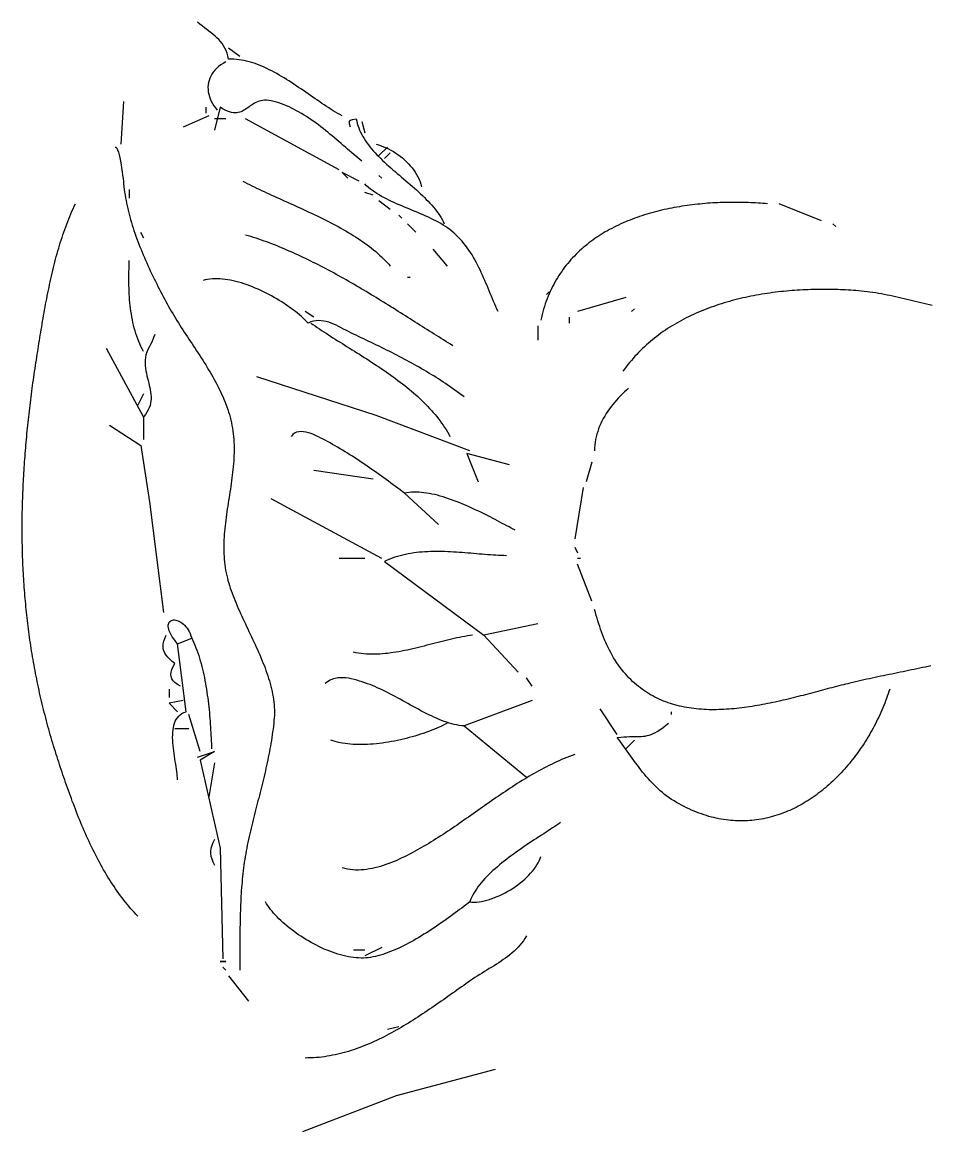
# Model space of a CAD drawing. Header units: millimetres. Extents: x 0 to 171, y 0 to 100.
# Drawn here: x 55.8 to 82.36, y 24.74 to 57.17 of the extents above; entities that cross this region are included whole.
import ezdxf

# ---------------------------------------------------------------- set-up
doc = ezdxf.new("R2010")
doc.units = ezdxf.units.MM
doc.layers.add('Gravur', color=7, linetype='CONTINUOUS')

msp = doc.modelspace()

# ---------------------------------------------------------------- linework, layer by layer
at = {"layer": 'Gravur'}
for points in [[(65.148, 54.435), (65.084, 54.47), (65.02, 54.507), (64.955, 54.545), (64.89, 54.584), (64.824, 54.625), (64.759, 54.666), (64.693, 54.709), (64.626, 54.753), (64.56, 54.798), (64.493, 54.843), (64.425, 54.889), (64.358, 54.936), (64.29, 54.983), (64.222, 55.03), (64.153, 55.078), (64.084, 55.126), (64.015, 55.173), (63.946, 55.221), (63.876, 55.268), (63.806, 55.315), (63.736, 55.362), (63.665, 55.408), (63.595, 55.454), (63.524, 55.499), (63.453, 55.543), (63.381, 55.586), (63.309, 55.628), (63.237, 55.669), (63.165, 55.709), (63.093, 55.748), (63.02, 55.784), (62.947, 55.82), (62.874, 55.854), (62.801, 55.886), (62.727, 55.916), (62.653, 55.944), (62.58, 55.97), (62.505, 55.994), (62.431, 56.016), (62.357, 56.035), (62.282, 56.052), (62.207, 56.066), (62.132, 56.077), (62.057, 56.086), (61.981, 56.092), (61.906, 56.094), (61.83, 56.094), (61.809, 56.185), (61.784, 56.269), (61.754, 56.346), (61.719, 56.418), (61.681, 56.485), (61.638, 56.548), (61.592, 56.607), (61.543, 56.662), (61.49, 56.715), (61.435, 56.766), (61.377, 56.815), (61.316, 56.864), (61.253, 56.913), (61.189, 56.961), (61.123, 57.011), (61.055, 57.063), (60.987, 57.116), (60.917, 57.172)], [(61.83, 56.426), (62.162, 56.177)], [(61.747, 56.011), (61.67, 55.969), (61.6, 55.923), (61.536, 55.875), (61.478, 55.823), (61.426, 55.77), (61.38, 55.714), (61.34, 55.656), (61.307, 55.596), (61.279, 55.534), (61.257, 55.471), (61.241, 55.407), (61.231, 55.341), (61.227, 55.275), (61.229, 55.208), (61.237, 55.14), (61.25, 55.072), (61.269, 55.003), (61.293, 54.935), (61.323, 54.867), (61.359, 54.799), (61.4, 54.732), (61.446, 54.666), (61.498, 54.601)], [(58.761, 54.85), (58.678, 53.606)], [(65.729, 53.108), (65.67, 53.156), (65.611, 53.205), (65.551, 53.255), (65.491, 53.306), (65.431, 53.358), (65.369, 53.41), (65.307, 53.464), (65.245, 53.518), (65.182, 53.572), (65.119, 53.627), (65.055, 53.681), (64.99, 53.736), (64.925, 53.791), (64.859, 53.846), (64.793, 53.901), (64.727, 53.955), (64.66, 54.009), (64.592, 54.063), (64.524, 54.115), (64.456, 54.168), (64.387, 54.219), (64.317, 54.269), (64.248, 54.318), (64.177, 54.366), (64.107, 54.413), (64.035, 54.458), (63.964, 54.502), (63.892, 54.544), (63.819, 54.584), (63.747, 54.623), (63.673, 54.66), (63.6, 54.694), (63.526, 54.727), (63.451, 54.757), (63.377, 54.785), (63.302, 54.811), (63.226, 54.834), (63.15, 54.854), (63.074, 54.871), (63.005, 54.883), (62.941, 54.889), (62.881, 54.889), (62.824, 54.884), (62.771, 54.874), (62.721, 54.861), (62.673, 54.844), (62.628, 54.824), (62.585, 54.801), (62.544, 54.777), (62.504, 54.751), (62.465, 54.725), (62.427, 54.698), (62.39, 54.671), (62.352, 54.645), (62.315, 54.62), (62.277, 54.597), (62.238, 54.576), (62.197, 54.557), (62.156, 54.542), (62.112, 54.531), (62.066, 54.524), (62.018, 54.522), (61.967, 54.525), (61.912, 54.534), (61.854, 54.549), (61.793, 54.571), (61.727, 54.601), (61.656, 54.638), (61.581, 54.684), (61.415, 54.02)], [(61.166, 54.684), (61.166, 54.518)], [(61.249, 54.435), (60.503, 54.103)], [(61.747, 54.352), (61.415, 54.352)], [(65.065, 52.859), (62.328, 54.352)], [(65.397, 54.103), (65.367, 54.204), (65.363, 54.267), (65.391, 54.305), (65.456, 54.33), (65.563, 54.352), (65.576, 54.284), (65.592, 54.216), (65.612, 54.149), (65.635, 54.084), (65.661, 54.019), (65.689, 53.955), (65.721, 53.892), (65.755, 53.83), (65.792, 53.768), (65.832, 53.708), (65.873, 53.648), (65.917, 53.588), (65.963, 53.529), (66.011, 53.471), (66.061, 53.414), (66.112, 53.357), (66.166, 53.3), (66.22, 53.244), (66.276, 53.188), (66.333, 53.133), (66.392, 53.077), (66.451, 53.023), (66.511, 52.968), (66.572, 52.914), (66.634, 52.86), (66.696, 52.806), (66.759, 52.752), (66.822, 52.699), (66.885, 52.645), (66.948, 52.591), (67.011, 52.538), (67.074, 52.484), (67.136, 52.43), (67.198, 52.377), (67.26, 52.322), (67.32, 52.268), (67.38, 52.214), (67.439, 52.159), (67.498, 52.104), (67.554, 52.049), (67.61, 51.993), (67.664, 51.937), (67.717, 51.88), (67.768, 51.823), (67.817, 51.766), (67.865, 51.708), (67.91, 51.649), (67.954, 51.59), (67.995, 51.53), (68.033, 51.469), (68.07, 51.408), (68.103, 51.346), (68.134, 51.283)], [(65.729, 54.269), (65.811, 53.937)], [(58.512, 53.523), (58.536, 53.516), (58.56, 53.487), (58.584, 53.438), (58.606, 53.374), (58.628, 53.295), (58.649, 53.206), (58.668, 53.109), (58.686, 53.007), (58.703, 52.903), (58.718, 52.799), (58.732, 52.698), (58.743, 52.604), (58.753, 52.518), (58.761, 52.444), (58.769, 52.364), (58.779, 52.284), (58.79, 52.204), (58.802, 52.123), (58.816, 52.043), (58.831, 51.963), (58.847, 51.882), (58.864, 51.802), (58.882, 51.722), (58.901, 51.641), (58.921, 51.561), (58.943, 51.481), (58.965, 51.401), (58.988, 51.321), (59.013, 51.24), (59.038, 51.161), (59.064, 51.081), (59.091, 51.001), (59.118, 50.921), (59.147, 50.842), (59.176, 50.763), (59.206, 50.684), (59.237, 50.605), (59.269, 50.526), (59.301, 50.447), (59.333, 50.369), (59.367, 50.291), (59.401, 50.213), (59.435, 50.135), (59.47, 50.058), (59.506, 49.981), (59.541, 49.904), (59.578, 49.828), (59.615, 49.751), (59.652, 49.675), (59.689, 49.6), (59.727, 49.525), (59.765, 49.45), (59.803, 49.375), (59.842, 49.301), (59.881, 49.228), (59.919, 49.154), (59.959, 49.082), (59.998, 49.009), (60.037, 48.937), (60.076, 48.866), (60.116, 48.795), (60.155, 48.725), (60.195, 48.656), (60.235, 48.587), (60.276, 48.518), (60.318, 48.45), (60.361, 48.381), (60.404, 48.313), (60.447, 48.245), (60.491, 48.176), (60.535, 48.108), (60.58, 48.04), (60.625, 47.972), (60.669, 47.905), (60.715, 47.837), (60.76, 47.769), (60.805, 47.701), (60.85, 47.633), (60.895, 47.564), (60.94, 47.496), (60.985, 47.428), (61.029, 47.359), (61.073, 47.291), (61.117, 47.222), (61.16, 47.153), (61.203, 47.083), (61.245, 47.014), (61.287, 46.944), (61.328, 46.874), (61.368, 46.804), (61.408, 46.733), (61.447, 46.662), (61.485, 46.591), (61.522, 46.519), (61.558, 46.447), (61.593, 46.375), (61.627, 46.302), (61.659, 46.229), (61.691, 46.155), (61.721, 46.081), (61.75, 46.006), (61.778, 45.93), (61.804, 45.855), (61.829, 45.778), (61.852, 45.701), (61.873, 45.624), (61.893, 45.545), (61.912, 45.466), (61.928, 45.387), (61.943, 45.307), (61.955, 45.226), (61.966, 45.144), (61.975, 45.062), (61.982, 44.979), (61.987, 44.9), (61.99, 44.821), (61.991, 44.741), (61.991, 44.662), (61.99, 44.582), (61.987, 44.501), (61.983, 44.421), (61.978, 44.34), (61.971, 44.259), (61.964, 44.178), (61.956, 44.096), (61.947, 44.015), (61.937, 43.933), (61.927, 43.851), (61.916, 43.769), (61.905, 43.687), (61.893, 43.605), (61.881, 43.522), (61.868, 43.44), (61.855, 43.358), (61.843, 43.275), (61.83, 43.192), (61.817, 43.11), (61.805, 43.027), (61.792, 42.945), (61.78, 42.862), (61.769, 42.779), (61.758, 42.697), (61.747, 42.614), (61.737, 42.532), (61.728, 42.45), (61.719, 42.367), (61.712, 42.285), (61.705, 42.203), (61.699, 42.121), (61.695, 42.04), (61.691, 41.958), (61.689, 41.877), (61.689, 41.795), (61.69, 41.714), (61.692, 41.634), (61.696, 41.553), (61.701, 41.473), (61.709, 41.393), (61.718, 41.313), (61.729, 41.234), (61.742, 41.155), (61.757, 41.076), (61.775, 40.997), (61.793, 40.924), (61.812, 40.851), (61.834, 40.778), (61.856, 40.704), (61.88, 40.631), (61.905, 40.557), (61.932, 40.483), (61.96, 40.409), (61.989, 40.335), (62.018, 40.261), (62.049, 40.187), (62.081, 40.112), (62.113, 40.038), (62.146, 39.963), (62.179, 39.888), (62.214, 39.813), (62.248, 39.738), (62.283, 39.663), (62.319, 39.588), (62.354, 39.513), (62.39, 39.438), (62.426, 39.362), (62.462, 39.287), (62.498, 39.211), (62.533, 39.135), (62.569, 39.06), (62.604, 38.984), (62.639, 38.908), (62.673, 38.832), (62.707, 38.756), (62.74, 38.68), (62.773, 38.604), (62.804, 38.528), (62.835, 38.451), (62.866, 38.375), (62.895, 38.299), (62.923, 38.222), (62.95, 38.146), (62.976, 38.07), (63, 37.993), (63.023, 37.917), (63.045, 37.84), (63.065, 37.763), (63.084, 37.687), (63.101, 37.61), (63.116, 37.534), (63.13, 37.457), (63.141, 37.38), (63.151, 37.304), (63.158, 37.227), (63.164, 37.15), (63.167, 37.074), (63.168, 36.997), (63.167, 36.92), (63.163, 36.844), (63.157, 36.767), (63.148, 36.681), (63.139, 36.596), (63.129, 36.511), (63.118, 36.427), (63.106, 36.343), (63.094, 36.26), (63.081, 36.177), (63.067, 36.094), (63.053, 36.012), (63.038, 35.931), (63.023, 35.849), (63.008, 35.768), (62.991, 35.687), (62.975, 35.607), (62.958, 35.527), (62.94, 35.447), (62.922, 35.367), (62.904, 35.287), (62.886, 35.208), (62.867, 35.128), (62.848, 35.049), (62.829, 34.97), (62.809, 34.891), (62.789, 34.812), (62.769, 34.733), (62.749, 34.653), (62.729, 34.574), (62.709, 34.495), (62.688, 34.416), (62.668, 34.336), (62.648, 34.257), (62.627, 34.177), (62.607, 34.097), (62.587, 34.017), (62.566, 33.937), (62.546, 33.856), (62.526, 33.775), (62.506, 33.694), (62.487, 33.613), (62.467, 33.531), (62.448, 33.449), (62.429, 33.366), (62.411, 33.283), (62.392, 33.2), (62.375, 33.116), (62.359, 33.033), (62.343, 32.95), (62.329, 32.867), (62.315, 32.784), (62.302, 32.7), (62.289, 32.617), (62.278, 32.534), (62.267, 32.452), (62.257, 32.369), (62.247, 32.286), (62.238, 32.203), (62.23, 32.12), (62.222, 32.038), (62.215, 31.955), (62.208, 31.872), (62.202, 31.789), (62.197, 31.707), (62.192, 31.624), (62.187, 31.541), (62.183, 31.459), (62.18, 31.376), (62.176, 31.293), (62.173, 31.211), (62.171, 31.128), (62.169, 31.045), (62.167, 30.963), (62.165, 30.88), (62.164, 30.797), (62.163, 30.714), (62.162, 30.631), (62.161, 30.549), (62.161, 30.466), (62.16, 30.383), (62.16, 30.3), (62.16, 30.217), (62.16, 30.134), (62.161, 30.051), (62.161, 29.968), (62.161, 29.884), (62.161, 29.801), (62.161, 29.718), (62.162, 29.634), (62.162, 29.551), (62.162, 29.467)], [(66.143, 53.606), (66.216, 53.585), (66.289, 53.56), (66.362, 53.533), (66.434, 53.502), (66.506, 53.467), (66.577, 53.43), (66.647, 53.39), (66.715, 53.347), (66.782, 53.302), (66.848, 53.253), (66.911, 53.203), (66.972, 53.149), (67.032, 53.094), (67.088, 53.036), (67.142, 52.976), (67.193, 52.915), (67.241, 52.851), (67.285, 52.786), (67.326, 52.718), (67.363, 52.65), (67.397, 52.58), (67.426, 52.508), (67.45, 52.435), (67.47, 52.361)], [(66.475, 53.523), (66.226, 53.274)], [(66.558, 53.357), (66.392, 53.191)], [(65.646, 52.527), (65.148, 52.776), (65.314, 52.61)], [(66.309, 52.61), (66.226, 52.693)], [(58.927, 52.278), (58.927, 52.03)], [(62.245, 52.527), (62.309, 52.493), (62.375, 52.459), (62.443, 52.425), (62.511, 52.391), (62.58, 52.357), (62.65, 52.323), (62.721, 52.289), (62.793, 52.255), (62.865, 52.221), (62.939, 52.187), (63.013, 52.153), (63.088, 52.119), (63.163, 52.084), (63.239, 52.05), (63.316, 52.016), (63.393, 51.981), (63.47, 51.946), (63.548, 51.911), (63.626, 51.876), (63.705, 51.841), (63.783, 51.805), (63.862, 51.77), (63.941, 51.734), (64.02, 51.697), (64.099, 51.661), (64.178, 51.624), (64.257, 51.587), (64.336, 51.55), (64.415, 51.512), (64.494, 51.474), (64.572, 51.435), (64.65, 51.396), (64.727, 51.357), (64.804, 51.318), (64.881, 51.278), (64.957, 51.237), (65.033, 51.196), (65.108, 51.155), (65.183, 51.113), (65.256, 51.07), (65.329, 51.028), (65.402, 50.984), (65.473, 50.94), (65.543, 50.896), (65.613, 50.851), (65.682, 50.805), (65.749, 50.759), (65.815, 50.712), (65.881, 50.664), (65.945, 50.616), (66.008, 50.567), (66.069, 50.518), (66.13, 50.467), (66.188, 50.416), (66.246, 50.365), (66.302, 50.312), (66.356, 50.259), (66.409, 50.205), (66.461, 50.151), (66.51, 50.095), (66.558, 50.039)], [(69.71, 48.712), (69.676, 48.785), (69.643, 48.86), (69.61, 48.935), (69.577, 49.011), (69.545, 49.087), (69.513, 49.164), (69.481, 49.24), (69.449, 49.317), (69.417, 49.395), (69.385, 49.472), (69.353, 49.549), (69.32, 49.626), (69.286, 49.703), (69.253, 49.779), (69.218, 49.855), (69.182, 49.931), (69.146, 50.006), (69.108, 50.08), (69.07, 50.154), (69.03, 50.227), (68.989, 50.299), (68.947, 50.37), (68.902, 50.44), (68.857, 50.509), (68.809, 50.576), (68.76, 50.643), (68.709, 50.708), (68.656, 50.771), (68.601, 50.833), (68.543, 50.893), (68.483, 50.952), (68.421, 51.009), (68.356, 51.064), (68.296, 51.111), (68.233, 51.157), (68.169, 51.201), (68.102, 51.243), (68.034, 51.284), (67.964, 51.323), (67.893, 51.362), (67.82, 51.399), (67.746, 51.435), (67.672, 51.471), (67.596, 51.505), (67.519, 51.539), (67.442, 51.572), (67.365, 51.605), (67.287, 51.638), (67.208, 51.67), (67.13, 51.703), (67.052, 51.735), (66.974, 51.767), (66.896, 51.8), (66.819, 51.833), (66.742, 51.866), (66.666, 51.9), (66.591, 51.935), (66.517, 51.97), (66.444, 52.007), (66.373, 52.044), (66.303, 52.082), (66.234, 52.122), (66.168, 52.163), (66.103, 52.206), (66.04, 52.25), (65.979, 52.296), (65.921, 52.343), (65.865, 52.393), (65.811, 52.444)], [(66.06, 52.113), (65.811, 52.195)], [(66.558, 51.698), (66.226, 51.947)], [(77.59, 51.864), (77.521, 51.87), (77.45, 51.875), (77.38, 51.88), (77.309, 51.885), (77.238, 51.889), (77.166, 51.893), (77.094, 51.896), (77.022, 51.899), (76.949, 51.901), (76.876, 51.903), (76.803, 51.905), (76.729, 51.906), (76.656, 51.906), (76.582, 51.906), (76.508, 51.906), (76.434, 51.905), (76.359, 51.903), (76.284, 51.901), (76.21, 51.899), (76.135, 51.896), (76.06, 51.892), (75.985, 51.888), (75.91, 51.883), (75.835, 51.878), (75.759, 51.872), (75.684, 51.866), (75.609, 51.858), (75.534, 51.851), (75.459, 51.843), (75.383, 51.834), (75.308, 51.824), (75.233, 51.814), (75.158, 51.803), (75.083, 51.792), (75.009, 51.78), (74.934, 51.767), (74.86, 51.754), (74.786, 51.74), (74.712, 51.725), (74.638, 51.709), (74.564, 51.693), (74.491, 51.676), (74.418, 51.659), (74.345, 51.641), (74.272, 51.622), (74.2, 51.602), (74.128, 51.581), (74.056, 51.56), (73.985, 51.538), (73.914, 51.515), (73.844, 51.492), (73.774, 51.468), (73.704, 51.442), (73.635, 51.417), (73.566, 51.39), (73.498, 51.362), (73.43, 51.334), (73.362, 51.305), (73.296, 51.275), (73.229, 51.244), (73.164, 51.212), (73.098, 51.18), (73.034, 51.146), (72.97, 51.112), (72.906, 51.077), (72.844, 51.041), (72.781, 51.004), (72.72, 50.966), (72.659, 50.927), (72.599, 50.888), (72.54, 50.847), (72.481, 50.806), (72.423, 50.763), (72.366, 50.72), (72.31, 50.675), (72.254, 50.63), (72.2, 50.584), (72.146, 50.537), (72.093, 50.488), (72.04, 50.439), (71.989, 50.389), (71.939, 50.338), (71.889, 50.285), (71.84, 50.232), (71.793, 50.178), (71.746, 50.122), (71.7, 50.066), (71.655, 50.009), (71.612, 49.95), (71.569, 49.89), (71.527, 49.83), (71.487, 49.768), (71.447, 49.705), (71.409, 49.641), (71.371, 49.576), (71.335, 49.51), (71.3, 49.443), (71.266, 49.374), (71.233, 49.305), (71.202, 49.234), (71.171, 49.162), (71.142, 49.089), (71.114, 49.015), (71.087, 48.94), (71.062, 48.863), (71.038, 48.786), (71.015, 48.707), (70.993, 48.627), (70.973, 48.545), (70.954, 48.463)], [(59.176, 31.043), (59.122, 31.098), (59.069, 31.155), (59.016, 31.212), (58.965, 31.27), (58.913, 31.33), (58.863, 31.39), (58.813, 31.451), (58.764, 31.514), (58.715, 31.577), (58.667, 31.641), (58.619, 31.706), (58.572, 31.772), (58.526, 31.838), (58.48, 31.906), (58.435, 31.974), (58.391, 32.043), (58.346, 32.113), (58.303, 32.183), (58.26, 32.254), (58.218, 32.325), (58.176, 32.398), (58.135, 32.471), (58.094, 32.544), (58.053, 32.618), (58.014, 32.692), (57.975, 32.767), (57.936, 32.842), (57.898, 32.918), (57.86, 32.994), (57.823, 33.071), (57.786, 33.147), (57.75, 33.225), (57.714, 33.302), (57.679, 33.38), (57.644, 33.457), (57.61, 33.536), (57.576, 33.614), (57.542, 33.692), (57.509, 33.771), (57.477, 33.85), (57.445, 33.928), (57.413, 34.007), (57.382, 34.086), (57.351, 34.165), (57.321, 34.244), (57.291, 34.322), (57.261, 34.401), (57.232, 34.479), (57.203, 34.558), (57.174, 34.636), (57.146, 34.714), (57.119, 34.792), (57.092, 34.869), (57.065, 34.947), (57.038, 35.024), (57.012, 35.1), (56.986, 35.177), (56.96, 35.253), (56.935, 35.328), (56.91, 35.403), (56.886, 35.478), (56.862, 35.552), (56.838, 35.626), (56.814, 35.699), (56.791, 35.771), (56.765, 35.853), (56.74, 35.935), (56.714, 36.017), (56.69, 36.099), (56.665, 36.181), (56.641, 36.263), (56.617, 36.345), (56.594, 36.426), (56.571, 36.508), (56.548, 36.59), (56.526, 36.672), (56.504, 36.753), (56.483, 36.835), (56.462, 36.916), (56.441, 36.998), (56.42, 37.08), (56.4, 37.161), (56.381, 37.243), (56.361, 37.324), (56.342, 37.406), (56.324, 37.487), (56.305, 37.568), (56.287, 37.65), (56.27, 37.731), (56.253, 37.813), (56.236, 37.894), (56.219, 37.975), (56.203, 38.057), (56.187, 38.138), (56.171, 38.219), (56.156, 38.3), (56.141, 38.382), (56.127, 38.463), (56.113, 38.544), (56.099, 38.625), (56.085, 38.707), (56.072, 38.788), (56.059, 38.869), (56.047, 38.95), (56.035, 39.031), (56.023, 39.113), (56.011, 39.194), (56, 39.275), (55.989, 39.356), (55.978, 39.437), (55.968, 39.518), (55.958, 39.6), (55.948, 39.681), (55.939, 39.762), (55.93, 39.843), (55.921, 39.924), (55.913, 40.005), (55.905, 40.086), (55.897, 40.167), (55.889, 40.249), (55.882, 40.33), (55.875, 40.411), (55.869, 40.492), (55.862, 40.573), (55.856, 40.654), (55.85, 40.735), (55.845, 40.817), (55.84, 40.898), (55.835, 40.979), (55.83, 41.06), (55.826, 41.141), (55.822, 41.223), (55.818, 41.304), (55.815, 41.385), (55.812, 41.466), (55.809, 41.547), (55.806, 41.629), (55.804, 41.71), (55.802, 41.791), (55.8, 41.873), (55.799, 41.954), (55.797, 42.035), (55.796, 42.116), (55.796, 42.198), (55.795, 42.279), (55.795, 42.361), (55.795, 42.442), (55.795, 42.523), (55.796, 42.605), (55.797, 42.686), (55.798, 42.768), (55.799, 42.849), (55.801, 42.931), (55.803, 43.012), (55.805, 43.094), (55.807, 43.176), (55.81, 43.257), (55.813, 43.339), (55.816, 43.42), (55.819, 43.502), (55.823, 43.584), (55.827, 43.666), (55.831, 43.747), (55.835, 43.829), (55.84, 43.911), (55.844, 43.993), (55.849, 44.075), (55.855, 44.157), (55.86, 44.239), (55.866, 44.321), (55.872, 44.403), (55.878, 44.485), (55.884, 44.567), (55.891, 44.649), (55.898, 44.731), (55.905, 44.814), (55.912, 44.896), (55.919, 44.978), (55.927, 45.06), (55.935, 45.143), (55.943, 45.225), (55.951, 45.308), (55.96, 45.39), (55.968, 45.473), (55.977, 45.555), (55.987, 45.638), (55.996, 45.72), (56.005, 45.803), (56.015, 45.886), (56.025, 45.969), (56.035, 46.051), (56.046, 46.134), (56.056, 46.217), (56.067, 46.3), (56.078, 46.383), (56.089, 46.466), (56.1, 46.549), (56.111, 46.633), (56.123, 46.716), (56.135, 46.799), (56.147, 46.883), (56.159, 46.966), (56.171, 47.049), (56.184, 47.133), (56.197, 47.216), (56.21, 47.3), (56.223, 47.384), (56.236, 47.467), (56.248, 47.546), (56.261, 47.625), (56.274, 47.704), (56.286, 47.784), (56.299, 47.864), (56.312, 47.944), (56.325, 48.025), (56.338, 48.106), (56.352, 48.187), (56.365, 48.269), (56.379, 48.35), (56.393, 48.432), (56.407, 48.514), (56.421, 48.596), (56.436, 48.679), (56.45, 48.761), (56.465, 48.843), (56.481, 48.926), (56.496, 49.009), (56.512, 49.091), (56.528, 49.174), (56.545, 49.257), (56.561, 49.34), (56.579, 49.422), (56.596, 49.505), (56.614, 49.587), (56.632, 49.67), (56.651, 49.752), (56.67, 49.834), (56.689, 49.916), (56.709, 49.998), (56.73, 50.08), (56.75, 50.162), (56.772, 50.243), (56.793, 50.324), (56.816, 50.405), (56.839, 50.485), (56.862, 50.565), (56.886, 50.645), (56.91, 50.725), (56.935, 50.804), (56.961, 50.883), (56.987, 50.961), (57.013, 51.039), (57.041, 51.117), (57.069, 51.194), (57.097, 51.27), (57.127, 51.346), (57.156, 51.422), (57.187, 51.497), (57.218, 51.572), (57.25, 51.645), (57.283, 51.719), (57.316, 51.792), (57.351, 51.864)], [(79.166, 51.366), (77.922, 51.864)], [(66.89, 51.449), (66.807, 51.532)], [(67.305, 51.034), (67.056, 51.283)], [(79.581, 51.2), (79.498, 51.283)], [(59.258, 51.034), (59.341, 50.868)], [(68.383, 47.716), (68.315, 47.758), (68.247, 47.8), (68.179, 47.843), (68.111, 47.885), (68.043, 47.928), (67.974, 47.971), (67.906, 48.014), (67.837, 48.058), (67.768, 48.101), (67.699, 48.145), (67.63, 48.189), (67.56, 48.233), (67.491, 48.277), (67.421, 48.321), (67.351, 48.365), (67.281, 48.409), (67.211, 48.454), (67.141, 48.498), (67.071, 48.543), (67, 48.587), (66.93, 48.632), (66.859, 48.677), (66.788, 48.721), (66.717, 48.766), (66.646, 48.81), (66.575, 48.855), (66.504, 48.899), (66.432, 48.944), (66.36, 48.988), (66.289, 49.032), (66.217, 49.077), (66.145, 49.121), (66.073, 49.165), (66, 49.208), (65.928, 49.252), (65.856, 49.296), (65.783, 49.339), (65.71, 49.382), (65.637, 49.425), (65.564, 49.468), (65.491, 49.511), (65.418, 49.553), (65.345, 49.595), (65.271, 49.637), (65.198, 49.678), (65.124, 49.72), (65.05, 49.761), (64.976, 49.802), (64.902, 49.842), (64.828, 49.882), (64.754, 49.922), (64.68, 49.961), (64.605, 50.001), (64.531, 50.039), (64.456, 50.078), (64.381, 50.116), (64.307, 50.153), (64.232, 50.19), (64.157, 50.227), (64.082, 50.263), (64.006, 50.299), (63.931, 50.335), (63.856, 50.37), (63.78, 50.404), (63.704, 50.438), (63.629, 50.472), (63.553, 50.504), (63.477, 50.537), (63.401, 50.569), (63.325, 50.6), (63.249, 50.631), (63.172, 50.661), (63.096, 50.69), (63.02, 50.719), (62.943, 50.748), (62.866, 50.776), (62.79, 50.803), (62.713, 50.829), (62.636, 50.855), (62.559, 50.88), (62.482, 50.904), (62.405, 50.928), (62.328, 50.951)], [(67.802, 50.536), (68.217, 50.039)], [(59.341, 47.55), (59.303, 47.622), (59.267, 47.695), (59.234, 47.768), (59.202, 47.843), (59.172, 47.919), (59.145, 47.996), (59.119, 48.074), (59.095, 48.153), (59.073, 48.233), (59.052, 48.313), (59.034, 48.394), (59.017, 48.475), (59.001, 48.557), (58.987, 48.64), (58.975, 48.722), (58.963, 48.806), (58.953, 48.889), (58.945, 48.972), (58.937, 49.056), (58.931, 49.14), (58.926, 49.224), (58.922, 49.307), (58.919, 49.391), (58.916, 49.474), (58.915, 49.557), (58.914, 49.64), (58.914, 49.722), (58.915, 49.804), (58.916, 49.886), (58.918, 49.967), (58.921, 50.047), (58.924, 50.126), (58.927, 50.205)], [(68.715, 46.223), (68.648, 46.273), (68.582, 46.323), (68.515, 46.372), (68.447, 46.42), (68.379, 46.468), (68.311, 46.515), (68.243, 46.562), (68.174, 46.608), (68.105, 46.654), (68.036, 46.699), (67.966, 46.744), (67.896, 46.788), (67.826, 46.832), (67.756, 46.875), (67.685, 46.918), (67.614, 46.96), (67.543, 47.002), (67.472, 47.044), (67.4, 47.085), (67.328, 47.125), (67.256, 47.166), (67.184, 47.206), (67.111, 47.245), (67.038, 47.285), (66.965, 47.324), (66.892, 47.362), (66.819, 47.401), (66.746, 47.439), (66.672, 47.477), (66.598, 47.514), (66.524, 47.552), (66.45, 47.589), (66.376, 47.626), (66.302, 47.662), (66.228, 47.699), (66.153, 47.735), (66.079, 47.771), (66.004, 47.807), (65.929, 47.843), (65.855, 47.878), (65.78, 47.914), (65.705, 47.949), (65.63, 47.985), (65.555, 48.02), (65.48, 48.055), (65.406, 48.091), (65.333, 48.128), (65.261, 48.166), (65.189, 48.204), (65.118, 48.242), (65.046, 48.279), (64.975, 48.314), (64.904, 48.347), (64.832, 48.376), (64.76, 48.402), (64.687, 48.422), (64.614, 48.438), (64.54, 48.447), (64.465, 48.45), (64.389, 48.445), (64.311, 48.432), (64.233, 48.411), (64.153, 48.38), (64.108, 48.426), (64.061, 48.473), (64.011, 48.52), (63.958, 48.568), (63.903, 48.616), (63.845, 48.664), (63.786, 48.712), (63.724, 48.76), (63.659, 48.808), (63.593, 48.855), (63.526, 48.902), (63.456, 48.949), (63.385, 48.995), (63.312, 49.04), (63.238, 49.085), (63.163, 49.128), (63.087, 49.171), (63.009, 49.213), (62.931, 49.253), (62.852, 49.293), (62.772, 49.331), (62.692, 49.367), (62.611, 49.402), (62.53, 49.435), (62.449, 49.467), (62.368, 49.497), (62.287, 49.524), (62.205, 49.55), (62.124, 49.574), (62.044, 49.595), (61.964, 49.614), (61.884, 49.63), (61.806, 49.644), (61.728, 49.656), (61.651, 49.665), (61.575, 49.67), (61.5, 49.673), (61.427, 49.673), (61.355, 49.67), (61.284, 49.664), (61.216, 49.654), (61.149, 49.641), (61.083, 49.624)], [(67.139, 49.707), (67.056, 49.707)], [(82.402, 48.891), (82.32, 48.91), (82.237, 48.929), (82.155, 48.949), (82.072, 48.968), (81.99, 48.988), (81.907, 49.008), (81.825, 49.028), (81.742, 49.047), (81.66, 49.067), (81.577, 49.087), (81.494, 49.106), (81.412, 49.125), (81.329, 49.143), (81.246, 49.161), (81.163, 49.179), (81.08, 49.196), (80.997, 49.212), (80.914, 49.228), (80.831, 49.243), (80.748, 49.257), (80.664, 49.27), (80.58, 49.282), (80.497, 49.293), (80.413, 49.303), (80.329, 49.312), (80.245, 49.32), (80.17, 49.326), (80.095, 49.331), (80.02, 49.336), (79.945, 49.341), (79.869, 49.345), (79.792, 49.349), (79.716, 49.352), (79.639, 49.355), (79.562, 49.357), (79.484, 49.359), (79.406, 49.361), (79.328, 49.362), (79.25, 49.362), (79.171, 49.362), (79.093, 49.361), (79.014, 49.36), (78.935, 49.359), (78.855, 49.357), (78.776, 49.354), (78.696, 49.351), (78.617, 49.347), (78.537, 49.343), (78.457, 49.338), (78.377, 49.332), (78.297, 49.326), (78.217, 49.32), (78.136, 49.313), (78.056, 49.305), (77.976, 49.296), (77.896, 49.287), (77.816, 49.278), (77.736, 49.267), (77.656, 49.256), (77.576, 49.245), (77.496, 49.233), (77.416, 49.22), (77.336, 49.206), (77.257, 49.192), (77.177, 49.177), (77.098, 49.162), (77.019, 49.145), (76.94, 49.128), (76.861, 49.111), (76.783, 49.092), (76.704, 49.073), (76.626, 49.053), (76.549, 49.033), (76.471, 49.011), (76.394, 48.989), (76.317, 48.966), (76.24, 48.943), (76.164, 48.918), (76.088, 48.893), (76.013, 48.867), (75.937, 48.84), (75.863, 48.813), (75.788, 48.785), (75.714, 48.755), (75.641, 48.725), (75.568, 48.695), (75.495, 48.663), (75.423, 48.63), (75.351, 48.597), (75.28, 48.563), (75.209, 48.528), (75.139, 48.492), (75.07, 48.455), (75.001, 48.417), (74.932, 48.378), (74.865, 48.339), (74.797, 48.298), (74.731, 48.257), (74.665, 48.215), (74.6, 48.171), (74.535, 48.127), (74.471, 48.082), (74.408, 48.036), (74.346, 47.989), (74.284, 47.941), (74.223, 47.892), (74.163, 47.842), (74.103, 47.791), (74.044, 47.739), (73.987, 47.686), (73.929, 47.632), (73.873, 47.577), (73.818, 47.521), (73.763, 47.464), (73.71, 47.406), (73.657, 47.347), (73.605, 47.287), (73.554, 47.225), (73.504, 47.163), (73.455, 47.1), (73.407, 47.035), (73.36, 46.97)], [(71.203, 49.292), (71.12, 49.209)], [(73.443, 49.126), (72.033, 48.712)], [(64.318, 48.546), (64.07, 48.712)], [(73.692, 48.795), (73.609, 48.712)], [(64.235, 48.38), (64.296, 48.337), (64.358, 48.294), (64.421, 48.251), (64.484, 48.208), (64.549, 48.165), (64.614, 48.122), (64.68, 48.079), (64.746, 48.036), (64.813, 47.993), (64.881, 47.95), (64.949, 47.906), (65.018, 47.863), (65.087, 47.819), (65.157, 47.776), (65.227, 47.732), (65.297, 47.688), (65.368, 47.644), (65.439, 47.599), (65.51, 47.555), (65.581, 47.51), (65.652, 47.465), (65.724, 47.42), (65.796, 47.374), (65.867, 47.328), (65.939, 47.282), (66.01, 47.236), (66.082, 47.189), (66.153, 47.142), (66.224, 47.095), (66.295, 47.047), (66.365, 46.999), (66.435, 46.951), (66.505, 46.902), (66.574, 46.853), (66.643, 46.803), (66.712, 46.753), (66.78, 46.703), (66.847, 46.652), (66.914, 46.601), (66.98, 46.549), (67.046, 46.496), (67.11, 46.444), (67.174, 46.39), (67.237, 46.337), (67.299, 46.282), (67.361, 46.227), (67.421, 46.172), (67.481, 46.116), (67.539, 46.059), (67.596, 46.002), (67.653, 45.944), (67.708, 45.885), (67.761, 45.826), (67.814, 45.766), (67.865, 45.706), (67.915, 45.645), (67.964, 45.583), (68.011, 45.52), (68.057, 45.457), (68.102, 45.393), (68.145, 45.328), (68.186, 45.263), (68.226, 45.197), (68.264, 45.13), (68.3, 45.062)], [(71.784, 48.546), (71.784, 48.38)], [(59.673, 48.048), (59.648, 47.971), (59.617, 47.896), (59.581, 47.822), (59.544, 47.749), (59.506, 47.676), (59.471, 47.602), (59.439, 47.528), (59.414, 47.452), (59.396, 47.374), (59.389, 47.294), (59.39, 47.214), (59.394, 47.135), (59.403, 47.058), (59.414, 46.982), (59.428, 46.909), (59.443, 46.836), (59.46, 46.765), (59.477, 46.695), (59.494, 46.626), (59.511, 46.558), (59.526, 46.49), (59.539, 46.424), (59.55, 46.358), (59.558, 46.293), (59.562, 46.228), (59.563, 46.163), (59.558, 46.098), (59.548, 46.034), (59.532, 45.969), (59.509, 45.905), (59.48, 45.84), (59.442, 45.775), (59.396, 45.709), (59.341, 45.642), (58.263, 47.633)], [(70.871, 48.297), (70.871, 47.882)], [(68.881, 44.647), (66.143, 45.678), (62.659, 46.804)], [(73.526, 46.472), (73.465, 46.419), (73.405, 46.364), (73.345, 46.307), (73.287, 46.249), (73.229, 46.189), (73.173, 46.128), (73.118, 46.065), (73.065, 46.001), (73.013, 45.935), (72.963, 45.868), (72.915, 45.8), (72.87, 45.731), (72.826, 45.66), (72.785, 45.588), (72.746, 45.515), (72.71, 45.441), (72.677, 45.365), (72.647, 45.289), (72.62, 45.212), (72.596, 45.134), (72.575, 45.054), (72.559, 44.975), (72.546, 44.894), (72.537, 44.812), (72.531, 44.73), (72.53, 44.647)], [(59.341, 46.306), (59.176, 45.974)], [(59.341, 45.642), (59.341, 44.979)], [(58.346, 45.394), (59.264, 44.802), (59.521, 43.154), (59.922, 39.919)], [(66.973, 43.403), (66.908, 43.453), (66.842, 43.503), (66.776, 43.553), (66.709, 43.603), (66.642, 43.653), (66.574, 43.703), (66.506, 43.753), (66.438, 43.803), (66.369, 43.854), (66.3, 43.903), (66.231, 43.953), (66.161, 44.003), (66.091, 44.052), (66.021, 44.101), (65.95, 44.15), (65.879, 44.199), (65.808, 44.247), (65.737, 44.295), (65.666, 44.343), (65.594, 44.39), (65.522, 44.436), (65.45, 44.483), (65.378, 44.528), (65.305, 44.574), (65.233, 44.618), (65.16, 44.662), (65.087, 44.706), (65.015, 44.749), (64.942, 44.791), (64.869, 44.832), (64.796, 44.873), (64.723, 44.913), (64.65, 44.952), (64.591, 44.984), (64.527, 45.017), (64.46, 45.051), (64.389, 45.085), (64.316, 45.117), (64.242, 45.147), (64.167, 45.171), (64.093, 45.191), (64.019, 45.203), (63.948, 45.207), (63.88, 45.202), (63.816, 45.186), (63.757, 45.158), (63.703, 45.117), (63.655, 45.062)], [(70.042, 44.232), (68.798, 44.564), (69.129, 43.735)], [(72.447, 44.315), (72.282, 43.735)], [(66.06, 43.818), (64.318, 44.066)], [(72.199, 43.569), (71.95, 42.076)], [(66.309, 41.495), (63.074, 43.237)], [(70.208, 42.324), (70.15, 42.355), (70.091, 42.386), (70.029, 42.419), (69.965, 42.453), (69.9, 42.488), (69.832, 42.524), (69.764, 42.56), (69.693, 42.598), (69.621, 42.635), (69.548, 42.673), (69.473, 42.712), (69.397, 42.75), (69.32, 42.789), (69.242, 42.828), (69.163, 42.866), (69.084, 42.904), (69.003, 42.942), (68.922, 42.979), (68.841, 43.016), (68.759, 43.051), (68.677, 43.086), (68.594, 43.12), (68.511, 43.153), (68.429, 43.185), (68.346, 43.215), (68.263, 43.244), (68.181, 43.271), (68.099, 43.297), (68.017, 43.321), (67.936, 43.343), (67.856, 43.363), (67.776, 43.381), (67.697, 43.396), (67.619, 43.41), (67.542, 43.42), (67.466, 43.428), (67.391, 43.434), (67.318, 43.436), (67.246, 43.436), (67.175, 43.433), (67.106, 43.426), (67.038, 43.416), (66.973, 43.403), (67.968, 42.49)], [(69.959, 41.578), (69.881, 41.58), (69.803, 41.583), (69.724, 41.587), (69.645, 41.591), (69.565, 41.596), (69.484, 41.601), (69.403, 41.607), (69.321, 41.614), (69.239, 41.62), (69.157, 41.627), (69.074, 41.634), (68.991, 41.641), (68.908, 41.648), (68.824, 41.655), (68.74, 41.662), (68.656, 41.668), (68.572, 41.674), (68.488, 41.68), (68.404, 41.685), (68.32, 41.69), (68.235, 41.694), (68.151, 41.697), (68.067, 41.699), (67.983, 41.7), (67.9, 41.701), (67.816, 41.7), (67.733, 41.698), (67.65, 41.695), (67.567, 41.691), (67.485, 41.685), (67.403, 41.678), (67.322, 41.669), (67.241, 41.658), (67.16, 41.646), (67.08, 41.632), (67.001, 41.616), (66.922, 41.598), (66.844, 41.579), (66.767, 41.557), (66.69, 41.532), (66.614, 41.506), (66.54, 41.477), (66.465, 41.446), (66.392, 41.412), (69.295, 39.255)], [(71.95, 41.827), (72.033, 41.661)], [(65.811, 41.495), (65.065, 41.495)], [(72.116, 41.495), (72.033, 41.495)], [(72.447, 40.251), (72.033, 41.329)], [(82.363, 38.361), (82.282, 38.343), (82.201, 38.325), (82.119, 38.307), (82.038, 38.289), (81.956, 38.272), (81.875, 38.255), (81.794, 38.238), (81.712, 38.221), (81.631, 38.204), (81.549, 38.187), (81.467, 38.17), (81.386, 38.153), (81.304, 38.137), (81.222, 38.12), (81.141, 38.103), (81.059, 38.086), (80.977, 38.07), (80.896, 38.053), (80.814, 38.035), (80.732, 38.018), (80.65, 38.001), (80.569, 37.983), (80.487, 37.966), (80.405, 37.948), (80.323, 37.929), (80.241, 37.911), (80.159, 37.892), (80.078, 37.873), (79.996, 37.854), (79.932, 37.838), (79.868, 37.822), (79.803, 37.806), (79.737, 37.79), (79.671, 37.773), (79.604, 37.756), (79.537, 37.738), (79.47, 37.72), (79.401, 37.702), (79.333, 37.684), (79.264, 37.666), (79.194, 37.647), (79.124, 37.629), (79.054, 37.61), (78.984, 37.591), (78.913, 37.573), (78.841, 37.554), (78.769, 37.535), (78.697, 37.516), (78.625, 37.497), (78.552, 37.479), (78.479, 37.46), (78.406, 37.442), (78.333, 37.424), (78.259, 37.406), (78.185, 37.388), (78.111, 37.37), (78.037, 37.353), (77.962, 37.336), (77.888, 37.319), (77.813, 37.302), (77.738, 37.286), (77.663, 37.271), (77.588, 37.256), (77.512, 37.241), (77.437, 37.226), (77.362, 37.212), (77.287, 37.199), (77.211, 37.186), (77.136, 37.174), (77.06, 37.162), (76.985, 37.151), (76.91, 37.141), (76.834, 37.131), (76.759, 37.122), (76.684, 37.114), (76.609, 37.107), (76.534, 37.1), (76.46, 37.094), (76.385, 37.089), (76.311, 37.084), (76.236, 37.081), (76.162, 37.079), (76.088, 37.077), (76.015, 37.076), (75.941, 37.077), (75.868, 37.078), (75.795, 37.08), (75.723, 37.084), (75.651, 37.088), (75.579, 37.094), (75.507, 37.101), (75.436, 37.109), (75.365, 37.118), (75.294, 37.128), (75.224, 37.14), (75.154, 37.152), (75.085, 37.167), (75.016, 37.182), (74.948, 37.199), (74.88, 37.217), (74.812, 37.236), (74.745, 37.257), (74.679, 37.28), (74.613, 37.303), (74.547, 37.329), (74.483, 37.355), (74.418, 37.384), (74.355, 37.414), (74.292, 37.445), (74.229, 37.478), (74.167, 37.513), (74.106, 37.55), (74.046, 37.588), (73.986, 37.628), (73.927, 37.669), (73.869, 37.713), (73.811, 37.758), (73.754, 37.805), (73.698, 37.854), (73.642, 37.904), (73.588, 37.957), (73.534, 38.012), (73.481, 38.068), (73.429, 38.127), (73.378, 38.187), (73.327, 38.25), (73.278, 38.314), (73.229, 38.381), (73.181, 38.45), (73.133, 38.523), (73.087, 38.597), (73.044, 38.671), (73.002, 38.745), (72.963, 38.819), (72.925, 38.894), (72.889, 38.97), (72.855, 39.045), (72.823, 39.122), (72.792, 39.199), (72.762, 39.276), (72.733, 39.354), (72.705, 39.432), (72.679, 39.511), (72.653, 39.591), (72.628, 39.672), (72.603, 39.753), (72.578, 39.835), (72.554, 39.918), (72.53, 40.002)], [(60.337, 39.007), (60.278, 39.078), (60.227, 39.145), (60.183, 39.209), (60.148, 39.269), (60.119, 39.325), (60.096, 39.378), (60.08, 39.426), (60.07, 39.471), (60.066, 39.512), (60.066, 39.549), (60.072, 39.582), (60.082, 39.611), (60.097, 39.635), (60.115, 39.656), (60.137, 39.673), (60.162, 39.686), (60.189, 39.694), (60.219, 39.699), (60.252, 39.699), (60.286, 39.694), (60.321, 39.686), (60.358, 39.673), (60.395, 39.656), (60.433, 39.635), (60.47, 39.609), (60.507, 39.579), (60.544, 39.544), (60.58, 39.504), (60.614, 39.461), (60.646, 39.412), (60.676, 39.359), (60.704, 39.302), (60.73, 39.239), (60.752, 39.172)], [(70.871, 39.587), (69.295, 39.255), (70.291, 38.177)], [(60.42, 37.762), (60.332, 37.815), (60.262, 37.869), (60.209, 37.924), (60.172, 37.982), (60.151, 38.043), (60.144, 38.109), (60.152, 38.179), (60.173, 38.254), (60.207, 38.337), (60.254, 38.426), (60.179, 38.49), (60.112, 38.551), (60.054, 38.612), (60.006, 38.672), (59.967, 38.733), (59.938, 38.795), (59.92, 38.859), (59.913, 38.928), (59.918, 39.001), (59.935, 39.079), (59.963, 39.163), (60.005, 39.255)], [(68.964, 39.255), (68.889, 39.245), (68.814, 39.233), (68.738, 39.22), (68.661, 39.206), (68.584, 39.191), (68.507, 39.175), (68.429, 39.158), (68.35, 39.14), (68.271, 39.121), (68.192, 39.102), (68.112, 39.082), (68.032, 39.062), (67.952, 39.042), (67.871, 39.021), (67.79, 39), (67.709, 38.979), (67.627, 38.959), (67.546, 38.938), (67.464, 38.917), (67.383, 38.897), (67.301, 38.878), (67.219, 38.858), (67.137, 38.84), (67.056, 38.822), (66.974, 38.805), (66.892, 38.789), (66.811, 38.773), (66.73, 38.759), (66.649, 38.746), (66.568, 38.735), (66.487, 38.724), (66.407, 38.716), (66.327, 38.708), (66.248, 38.703), (66.169, 38.699), (66.09, 38.697), (66.012, 38.697), (65.934, 38.698), (65.857, 38.702), (65.78, 38.709), (65.704, 38.717), (65.629, 38.728), (65.554, 38.742), (65.48, 38.758)], [(60.337, 35.025), (60.334, 35.081), (60.33, 35.142), (60.323, 35.205), (60.315, 35.272), (60.305, 35.341), (60.294, 35.413), (60.283, 35.487), (60.271, 35.563), (60.259, 35.64), (60.247, 35.718), (60.235, 35.797), (60.225, 35.876), (60.215, 35.956), (60.207, 36.035), (60.201, 36.113), (60.196, 36.191), (60.194, 36.267), (60.195, 36.342), (60.199, 36.415), (60.205, 36.486), (60.216, 36.554), (60.23, 36.619), (60.249, 36.68), (60.272, 36.738), (60.3, 36.793), (60.333, 36.842), (60.371, 36.888), (60.415, 36.928), (60.466, 36.963), (60.522, 36.992), (60.586, 37.016), (60.337, 39.007), (60.752, 39.172), (60.784, 39.104), (60.816, 39.033), (60.846, 38.961), (60.875, 38.888), (60.903, 38.814), (60.929, 38.738), (60.955, 38.661), (60.979, 38.584), (61.002, 38.505), (61.025, 38.425), (61.046, 38.344), (61.066, 38.263), (61.085, 38.181), (61.104, 38.098), (61.121, 38.014), (61.137, 37.93), (61.153, 37.846), (61.168, 37.761), (61.181, 37.676), (61.195, 37.591), (61.207, 37.505), (61.219, 37.42), (61.229, 37.334), (61.24, 37.248), (61.249, 37.163), (61.258, 37.077), (61.267, 36.992), (61.274, 36.907), (61.281, 36.823), (61.288, 36.739), (61.294, 36.655), (61.3, 36.572), (61.305, 36.49), (61.31, 36.408), (61.315, 36.328), (61.319, 36.248), (61.323, 36.168), (61.326, 36.09), (61.329, 36.013), (61.332, 35.937)], [(68.715, 36.601), (68.644, 36.608), (68.573, 36.618), (68.501, 36.631), (68.428, 36.647), (68.355, 36.666), (68.282, 36.687), (68.208, 36.711), (68.134, 36.737), (68.059, 36.765), (67.984, 36.795), (67.909, 36.826), (67.834, 36.86), (67.758, 36.895), (67.682, 36.931), (67.606, 36.969), (67.53, 37.008), (67.454, 37.047), (67.378, 37.088), (67.301, 37.129), (67.225, 37.171), (67.149, 37.213), (67.073, 37.255), (66.997, 37.297), (66.921, 37.339), (66.845, 37.381), (66.77, 37.422), (66.695, 37.463), (66.62, 37.503), (66.545, 37.542), (66.471, 37.581), (66.397, 37.618), (66.324, 37.654), (66.251, 37.688), (66.178, 37.721), (66.107, 37.752), (66.035, 37.781), (65.965, 37.809), (65.894, 37.834), (65.815, 37.861), (65.736, 37.888), (65.656, 37.914), (65.576, 37.939), (65.496, 37.961), (65.416, 37.98), (65.337, 37.995), (65.257, 38.006), (65.179, 38.012), (65.1, 38.012), (65.023, 38.005), (64.946, 37.991), (64.87, 37.968), (64.796, 37.937), (64.722, 37.896), (64.65, 37.845)], [(70.706, 37.762), (70.54, 38.011)], [(60.088, 37.679), (60.088, 37.43)], [(81.157, 37.679), (81.135, 37.61), (81.111, 37.541), (81.087, 37.472), (81.063, 37.403), (81.037, 37.335), (81.011, 37.267), (80.983, 37.199), (80.956, 37.131), (80.927, 37.064), (80.897, 36.996), (80.867, 36.929), (80.836, 36.863), (80.805, 36.797), (80.772, 36.731), (80.739, 36.665), (80.705, 36.6), (80.671, 36.535), (80.635, 36.471), (80.599, 36.407), (80.563, 36.343), (80.525, 36.28), (80.487, 36.217), (80.449, 36.155), (80.409, 36.094), (80.369, 36.032), (80.328, 35.972), (80.287, 35.911), (80.245, 35.852), (80.203, 35.793), (80.159, 35.734), (80.115, 35.677), (80.071, 35.619), (80.026, 35.563), (79.98, 35.507), (79.934, 35.451), (79.887, 35.396), (79.839, 35.342), (79.791, 35.289), (79.743, 35.236), (79.694, 35.185), (79.644, 35.133), (79.594, 35.083), (79.543, 35.033), (79.491, 34.984), (79.439, 34.936), (79.387, 34.889), (79.334, 34.843), (79.28, 34.797), (79.226, 34.752), (79.172, 34.708), (79.117, 34.665), (79.061, 34.623), (79.005, 34.582), (78.949, 34.542), (78.892, 34.502), (78.835, 34.464), (78.777, 34.426), (78.718, 34.39), (78.66, 34.354), (78.601, 34.32), (78.541, 34.287), (78.481, 34.254), (78.42, 34.223), (78.359, 34.193), (78.298, 34.164), (78.236, 34.135), (78.174, 34.109), (78.112, 34.083), (78.049, 34.058), (77.986, 34.035), (77.922, 34.012), (77.858, 33.991), (77.794, 33.971), (77.729, 33.952), (77.664, 33.935), (77.599, 33.919), (77.533, 33.904), (77.467, 33.89), (77.401, 33.877), (77.334, 33.866), (77.267, 33.857), (77.2, 33.848), (77.132, 33.841), (77.064, 33.835), (76.996, 33.831), (76.928, 33.828), (76.859, 33.826), (76.79, 33.826), (76.721, 33.827), (76.652, 33.83), (76.582, 33.834), (76.512, 33.84), (76.442, 33.847), (76.372, 33.856), (76.301, 33.866), (76.23, 33.878), (76.159, 33.891), (76.088, 33.906), (76.017, 33.922), (75.945, 33.94), (75.873, 33.96), (75.801, 33.981), (75.729, 34.004), (75.657, 34.029), (75.584, 34.055), (75.512, 34.083), (75.439, 34.112), (75.366, 34.144), (75.293, 34.177), (75.22, 34.211), (75.147, 34.248), (75.074, 34.286), (75, 34.326), (74.927, 34.368), (74.853, 34.412), (74.781, 34.457), (74.711, 34.504), (74.643, 34.553), (74.577, 34.603), (74.512, 34.656), (74.449, 34.71), (74.387, 34.765), (74.326, 34.823), (74.267, 34.881), (74.209, 34.941), (74.152, 35.001), (74.096, 35.063), (74.041, 35.126), (73.987, 35.19), (73.935, 35.255), (73.882, 35.321), (73.831, 35.387), (73.78, 35.454), (73.73, 35.521), (73.68, 35.589), (73.631, 35.657), (73.582, 35.725), (73.533, 35.794), (73.485, 35.862), (73.436, 35.93), (73.388, 35.999), (73.34, 36.067), (73.291, 36.135), (73.243, 36.202), (73.194, 36.269), (73.293, 36.278), (73.385, 36.284), (73.47, 36.288), (73.55, 36.29), (73.624, 36.291), (73.695, 36.291), (73.761, 36.292), (73.825, 36.293), (73.887, 36.296), (73.946, 36.301), (74.005, 36.308), (74.064, 36.32), (74.122, 36.335), (74.182, 36.355), (74.244, 36.381), (74.308, 36.412), (74.375, 36.451), (74.446, 36.496), (74.521, 36.55), (74.601, 36.612), (74.687, 36.684)], [(60.503, 37.348), (60.088, 37.265), (60.337, 37.016)], [(70.706, 37.348), (68.715, 36.601), (70.54, 35.108)], [(73.194, 36.352), (72.696, 37.099)], [(74.77, 37.016), (74.77, 36.933)], [(61, 35.854), (60.669, 36.933)], [(68.217, 36.684), (68.158, 36.652), (68.096, 36.62), (68.031, 36.589), (67.965, 36.558), (67.896, 36.528), (67.825, 36.498), (67.752, 36.468), (67.677, 36.44), (67.6, 36.412), (67.522, 36.384), (67.443, 36.358), (67.361, 36.332), (67.279, 36.307), (67.196, 36.283), (67.111, 36.26), (67.026, 36.238), (66.94, 36.216), (66.853, 36.196), (66.765, 36.178), (66.678, 36.16), (66.589, 36.143), (66.501, 36.128), (66.413, 36.114), (66.324, 36.102), (66.236, 36.091), (66.149, 36.081), (66.061, 36.073), (65.974, 36.066), (65.888, 36.061), (65.803, 36.058), (65.718, 36.056), (65.634, 36.056), (65.552, 36.058), (65.471, 36.062), (65.391, 36.068), (65.313, 36.075), (65.236, 36.085), (65.161, 36.096), (65.088, 36.11), (65.017, 36.126), (64.948, 36.144), (64.881, 36.164), (64.816, 36.186)], [(60.669, 36.518), (60.254, 36.518)], [(73.692, 36.186), (73.443, 35.937)], [(60.917, 35.689), (61.415, 35.854), (61, 35.606), (61.579, 33.034), (61.664, 29.799)], [(71.95, 35.771), (71.872, 35.743), (71.795, 35.713), (71.718, 35.682), (71.641, 35.651), (71.566, 35.618), (71.49, 35.585), (71.415, 35.551), (71.341, 35.516), (71.267, 35.48), (71.193, 35.444), (71.12, 35.407), (71.047, 35.369), (70.975, 35.331), (70.903, 35.292), (70.831, 35.252), (70.76, 35.212), (70.689, 35.171), (70.618, 35.13), (70.548, 35.088), (70.477, 35.045), (70.408, 35.003), (70.338, 34.959), (70.269, 34.916), (70.199, 34.871), (70.131, 34.827), (70.062, 34.782), (69.993, 34.737), (69.925, 34.691), (69.857, 34.646), (69.789, 34.599), (69.721, 34.553), (69.653, 34.507), (69.586, 34.46), (69.518, 34.413), (69.451, 34.366), (69.383, 34.319), (69.316, 34.272), (69.249, 34.224), (69.181, 34.177), (69.114, 34.13), (69.047, 34.082), (68.98, 34.035), (68.913, 33.988), (68.845, 33.94), (68.778, 33.893), (68.71, 33.846), (68.643, 33.799), (68.575, 33.753), (68.508, 33.706), (68.44, 33.66), (68.372, 33.614), (68.304, 33.568), (68.236, 33.522), (68.167, 33.477), (68.099, 33.432), (68.03, 33.388), (67.961, 33.344), (67.891, 33.3), (67.822, 33.257), (67.752, 33.214), (67.682, 33.171), (67.612, 33.129), (67.541, 33.088), (67.47, 33.047), (67.403, 33.009), (67.334, 32.97), (67.264, 32.932), (67.193, 32.893), (67.121, 32.855), (67.047, 32.817), (66.973, 32.78), (66.898, 32.743), (66.821, 32.707), (66.744, 32.673), (66.667, 32.639), (66.589, 32.607), (66.51, 32.577), (66.43, 32.548), (66.351, 32.521), (66.27, 32.497), (66.19, 32.474), (66.109, 32.454), (66.028, 32.436), (65.947, 32.421), (65.866, 32.409), (65.786, 32.399), (65.705, 32.393), (65.624, 32.391), (65.544, 32.391), (65.464, 32.396), (65.384, 32.404), (65.305, 32.416), (65.226, 32.433), (65.148, 32.454)], [(61.415, 35.523), (61.249, 34.527)], [(71.535, 33.781), (71.48, 33.743), (71.423, 33.703), (71.364, 33.664), (71.303, 33.623), (71.24, 33.581), (71.176, 33.539), (71.11, 33.496), (71.042, 33.452), (70.974, 33.407), (70.904, 33.362), (70.833, 33.316), (70.762, 33.269), (70.69, 33.221), (70.617, 33.173), (70.544, 33.124), (70.471, 33.075), (70.397, 33.024), (70.324, 32.973), (70.25, 32.922), (70.177, 32.869), (70.105, 32.817), (70.033, 32.763), (69.962, 32.709), (69.891, 32.654), (69.822, 32.599), (69.754, 32.543), (69.687, 32.487), (69.622, 32.43), (69.558, 32.373), (69.495, 32.315), (69.435, 32.257), (69.377, 32.198), (69.32, 32.139), (69.266, 32.079), (69.215, 32.019), (69.165, 31.958), (69.119, 31.897), (69.075, 31.835), (69.035, 31.773), (68.997, 31.711), (68.963, 31.648), (68.932, 31.585), (68.904, 31.522), (68.881, 31.458), (68.945, 31.453), (69.013, 31.452), (69.082, 31.455), (69.153, 31.463), (69.226, 31.474), (69.301, 31.489), (69.376, 31.508), (69.453, 31.53), (69.53, 31.555), (69.608, 31.584), (69.686, 31.615), (69.764, 31.65), (69.842, 31.687), (69.919, 31.727), (69.995, 31.769), (70.071, 31.814), (70.145, 31.861), (70.217, 31.909), (70.288, 31.96), (70.357, 32.012), (70.423, 32.066), (70.487, 32.122), (70.548, 32.179), (70.606, 32.236), (70.661, 32.295), (70.713, 32.355), (70.761, 32.416), (70.804, 32.477), (70.844, 32.538), (70.879, 32.6), (70.909, 32.662), (70.934, 32.724), (70.954, 32.785)], [(61.415, 33.283), (61.369, 33.189), (61.335, 33.103), (61.312, 33.024), (61.3, 32.947), (61.3, 32.872), (61.312, 32.796), (61.335, 32.716), (61.369, 32.63), (61.415, 32.536)], [(68.881, 31.458), (68.824, 31.415), (68.765, 31.37), (68.706, 31.325), (68.645, 31.279), (68.583, 31.233), (68.52, 31.186), (68.455, 31.138), (68.39, 31.09), (68.324, 31.041), (68.256, 30.993), (68.188, 30.944), (68.119, 30.895), (68.049, 30.846), (67.979, 30.797), (67.907, 30.749), (67.835, 30.7), (67.763, 30.652), (67.69, 30.605), (67.616, 30.558), (67.542, 30.512), (67.468, 30.466), (67.393, 30.421), (67.318, 30.377), (67.243, 30.334), (67.168, 30.292), (67.092, 30.252), (67.017, 30.212), (66.941, 30.174), (66.865, 30.137), (66.79, 30.102), (66.714, 30.068), (66.639, 30.036), (66.564, 30.006), (66.489, 29.977), (66.415, 29.951), (66.341, 29.926), (66.267, 29.904), (66.194, 29.883), (66.121, 29.865), (66.049, 29.85), (65.977, 29.836), (65.911, 29.827), (65.842, 29.82), (65.773, 29.817), (65.702, 29.817), (65.629, 29.82), (65.556, 29.825), (65.482, 29.833), (65.407, 29.844), (65.331, 29.857), (65.254, 29.873), (65.177, 29.892), (65.099, 29.913), (65.021, 29.936), (64.943, 29.961), (64.864, 29.988), (64.785, 30.018), (64.707, 30.049), (64.628, 30.082), (64.55, 30.118), (64.472, 30.154), (64.395, 30.193), (64.318, 30.233), (64.242, 30.274), (64.167, 30.317), (64.092, 30.361), (64.018, 30.407), (63.946, 30.454), (63.875, 30.501), (63.805, 30.55), (63.736, 30.6), (63.669, 30.65), (63.603, 30.702), (63.539, 30.754), (63.477, 30.807), (63.417, 30.86), (63.358, 30.913), (63.302, 30.967), (63.248, 31.022), (63.197, 31.076), (63.147, 31.131), (63.101, 31.186), (63.056, 31.241), (63.015, 31.295), (62.977, 31.35), (62.941, 31.404), (62.908, 31.458)], [(70.54, 30.463), (70.495, 30.391), (70.447, 30.322), (70.397, 30.256), (70.345, 30.193), (70.291, 30.133), (70.234, 30.075), (70.176, 30.02), (70.116, 29.967), (70.054, 29.916), (69.991, 29.866), (69.927, 29.818), (69.861, 29.771), (69.795, 29.726), (69.727, 29.682), (69.659, 29.638), (69.59, 29.595), (69.521, 29.552), (69.451, 29.51), (69.381, 29.467), (69.311, 29.424), (69.241, 29.381), (69.171, 29.338), (69.101, 29.293), (69.032, 29.248), (68.964, 29.201), (68.899, 29.157), (68.834, 29.111), (68.769, 29.066), (68.704, 29.02), (68.638, 28.974), (68.573, 28.928), (68.507, 28.881), (68.441, 28.835), (68.375, 28.788), (68.309, 28.741), (68.243, 28.694), (68.176, 28.647), (68.11, 28.601), (68.043, 28.554), (67.976, 28.507), (67.908, 28.46), (67.841, 28.414), (67.773, 28.367), (67.705, 28.321), (67.637, 28.275), (67.569, 28.229), (67.501, 28.183), (67.432, 28.138), (67.363, 28.093), (67.294, 28.049), (67.225, 28.004), (67.155, 27.961), (67.085, 27.917), (67.015, 27.875), (66.945, 27.832), (66.875, 27.79), (66.804, 27.749), (66.733, 27.709), (66.662, 27.669), (66.59, 27.629), (66.519, 27.591), (66.447, 27.553), (66.374, 27.515), (66.302, 27.479), (66.229, 27.443), (66.156, 27.409), (66.083, 27.375), (66.009, 27.342), (65.935, 27.31), (65.861, 27.279), (65.787, 27.248), (65.712, 27.219), (65.637, 27.191), (65.562, 27.164), (65.486, 27.138), (65.41, 27.114), (65.334, 27.09), (65.257, 27.068), (65.181, 27.046), (65.103, 27.027), (65.026, 27.008), (64.948, 26.991), (64.87, 26.975), (64.791, 26.96), (64.713, 26.947), (64.633, 26.935), (64.554, 26.925), (64.474, 26.916), (64.394, 26.909), (64.313, 26.903), (64.232, 26.899), (64.151, 26.897), (64.07, 26.896)], [(65.811, 30.048), (65.48, 30.048)], [(66.309, 30.131), (65.811, 29.882)], [(61.747, 29.716), (61.581, 29.716), (61.747, 29.716)], [(61.747, 29.467), (61.664, 29.55)], [(61.83, 29.301), (62.411, 28.555)], [(66.807, 27.808), (66.475, 27.725)], [(69.627, 26.564), (66.724, 25.791), (63.987, 24.739)]]:
    msp.add_lwpolyline(points, dxfattribs=at)

doc.saveas('drawing.dxf')
